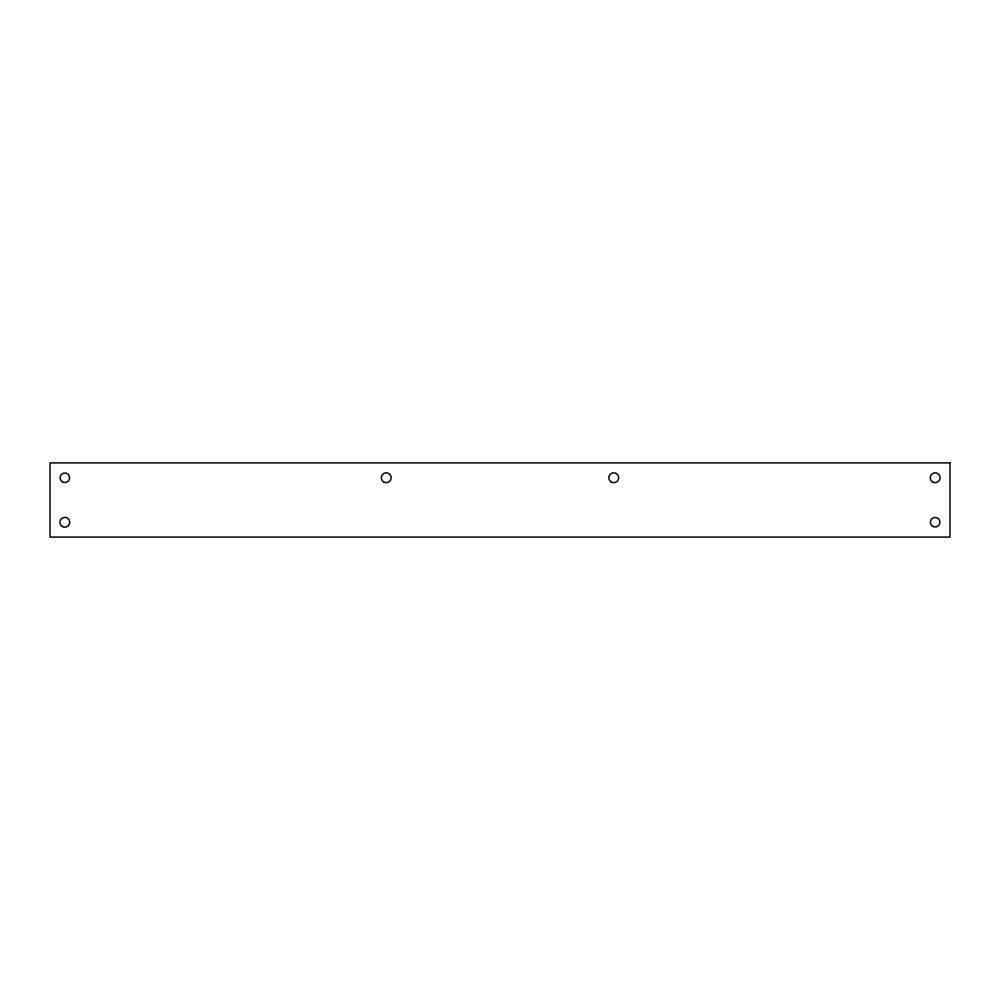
<?xml version="1.0" encoding="UTF-8"?>
<svg xmlns="http://www.w3.org/2000/svg" width="1000" height="1000" viewBox="0 0 1000 1000"><rect width="100%" height="100%" fill="white"/><g stroke="black" fill="none" stroke-linecap="round" stroke-linejoin="round"><path stroke-width="1.5" d="M950 462.912L50 462.912L50 537.087L950 537.087L950 462.912M611.263 482.025A4.95 4.95 0 0 0 618.688 477.75A4.95 4.95 0 0 0 611.263 473.462A4.95 4.95 0 0 0 611.263 482.025M932.775 526.388A4.775 4.775 0 0 0 939.938 522.25A4.775 4.775 0 0 0 932.775 518.112A4.775 4.775 0 0 0 932.775 526.388M932.688 482.025A4.95 4.95 0 0 0 940.113 477.75A4.95 4.95 0 0 0 932.688 473.462A4.95 4.95 0 0 0 932.688 482.025M62.362 526.538A4.95 4.95 0 0 0 69.775 522.25A4.95 4.95 0 0 0 62.362 517.975A4.95 4.95 0 0 0 62.362 526.538M62.45 481.887A4.775 4.775 0 0 0 69.612 477.75A4.775 4.775 0 0 0 62.45 473.612A4.775 4.775 0 0 0 62.45 481.887M383.787 482.025A4.95 4.95 0 0 0 391.213 477.75A4.95 4.95 0 0 0 383.787 473.462A4.95 4.95 0 0 0 383.787 482.025"/></g></svg>
